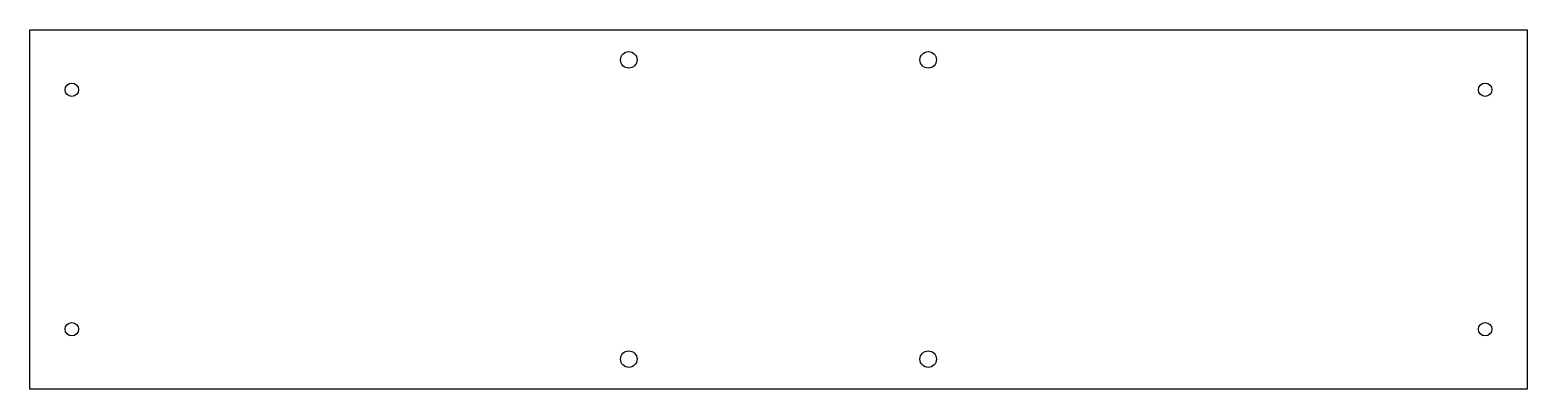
# Model space of a CAD drawing. Extents: x -250 to 250, y -60 to 60.
import ezdxf

# ---------------------------------------------------------------- set-up
doc = ezdxf.new("R2010")
doc.units = 0
doc.layers.add('VISIBLE', color=7, linetype='CONTINUOUS')

msp = doc.modelspace()

# ---------------------------------------------------------------- linework, layer by layer
at = {"layer": 'VISIBLE'}
for p, q in [((-250, 60), (250, 60)), ((-250, -60), (-250, 60)), ((250, 60), (250, -60)), ((250, -60), (-250, -60))]:
    msp.add_line(p, q, dxfattribs=at)
for centre, radius in [((-50, 50), 2.75), ((50, 50), 2.75), ((-236, 40), 2.25), ((236, 40), 2.25), ((-236, -40), 2.25), ((236, -40), 2.25), ((-50, -50), 2.75), ((50, -50), 2.75)]:
    msp.add_circle(centre, radius, dxfattribs=at)

doc.saveas('drawing.dxf')
